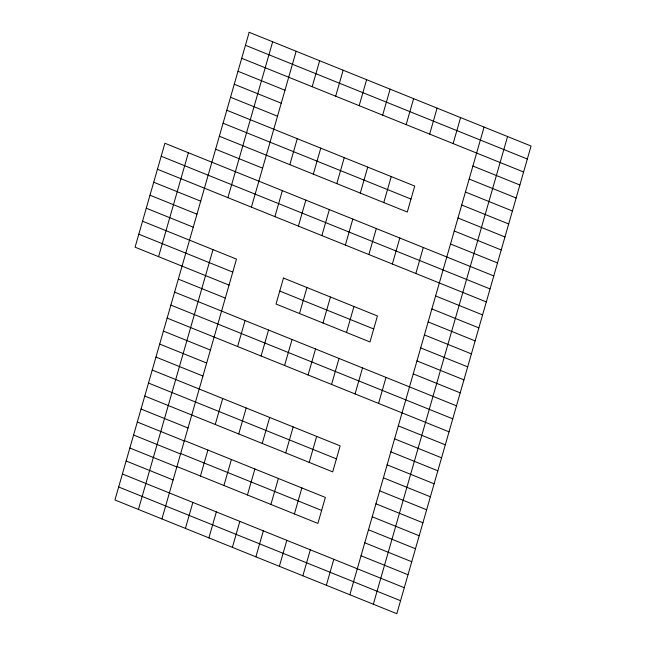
<?xml version="1.0" encoding="UTF-8"?>
<svg xmlns="http://www.w3.org/2000/svg" width="646" height="646" viewBox="0 0 646 646"><rect width="100%" height="100%" fill="white"/><g stroke="black" fill="none" stroke-linecap="round" stroke-linejoin="round"><path stroke-width="0.97" d="M158.569 256.656L188.398 152.731M138.43 509.452L213.002 249.631M227.917 197.668L272.669 41.78M161.92 518.924L236.493 259.111L142.532 221.198M251.407 207.148L296.159 51.252M185.41 528.404L192.863 502.427M200.446 476.021L207.899 450.036M215.239 424.479L222.7 398.493M237.615 346.531L245.068 320.553M274.905 216.62L282.359 190.643M289.82 164.657L297.273 138.68M312.188 86.717L319.649 60.732M208.9 537.884L216.353 511.898M223.936 485.493L231.397 459.516M238.729 433.959L246.191 407.973M261.105 356.011L268.558 330.025M298.395 226.1L305.849 200.115M313.31 174.137L320.763 148.152M335.678 96.189L343.139 70.212M232.39 547.356L239.844 521.379M247.426 494.973L254.887 468.996M262.219 443.431L269.681 417.453M284.595 365.483L292.049 339.505M299.51 313.52L306.971 287.543M321.886 235.58L329.339 209.595M336.8 183.617L344.253 157.632M359.168 105.669L366.629 79.684M255.881 556.836L263.342 530.859M270.916 504.453L278.378 478.468M285.71 452.911L293.171 426.925M308.085 374.963L315.539 348.985M323 323L330.461 297.015M345.376 245.052L352.829 219.075M360.29 193.089L367.744 167.112M382.658 115.141L390.119 89.164M279.371 566.316L286.832 540.331M294.406 513.925L301.868 487.948M309.2 462.383L316.661 436.405M331.576 384.443L339.029 358.457M346.49 332.48L353.951 306.495M368.866 254.532L376.319 228.547M383.781 202.569L391.234 176.584M406.156 124.621L413.61 98.644M302.861 575.788L310.322 549.811M355.066 393.915L362.527 367.937M392.356 264.012L399.809 238.027M429.647 134.102L437.1 108.116M326.351 585.268L333.812 559.283M378.556 403.395L386.017 377.417M415.846 273.484L423.3 247.507M453.137 143.573L460.59 117.596M349.841 594.748L484.08 127.076M373.331 604.22L507.57 136.548M245.448 45.293L527.338 159.021M241.717 58.285L523.607 172.006M237.986 71.27L284.967 90.23M472.896 166.046L519.877 184.998M234.264 84.263L281.244 103.215M469.166 179.039L516.146 197.991M230.533 97.255L277.514 116.207M465.435 192.024L512.415 210.984M226.803 110.248L414.724 186.064L407.271 212.041L219.349 136.225M461.712 205.016L508.693 223.976M223.072 123.233L411.001 199.057M457.982 218.009L504.962 236.961M454.251 231.002L501.231 249.954M215.619 149.218L262.599 168.17M450.52 243.994L497.501 262.946M493.778 275.939L164.908 143.259L135.079 247.184L229.039 285.088M161.177 156.243L490.048 288.923M157.446 169.236L486.317 301.916M153.724 182.229L200.704 201.181M435.606 295.957L482.586 314.909M149.993 195.221L196.973 214.173M431.875 308.941L478.856 327.902M146.262 208.206L193.243 227.166M428.153 321.934L475.133 340.894M424.422 334.927L471.402 353.879M138.801 234.191L232.77 272.103M279.75 291.055L373.711 328.967M420.691 347.919L467.672 366.871M416.961 360.912L463.941 379.864M178.328 279.129L225.309 298.081M413.23 373.897L460.21 392.857M174.598 292.121L456.488 405.841M170.867 305.106L452.757 418.834M167.144 318.098L449.027 431.827M163.414 331.091L210.394 350.043M398.316 425.867L445.296 444.819M159.683 344.084L206.663 363.036M394.593 438.852L441.573 457.812M155.952 357.077L202.933 376.029M390.862 451.845L437.843 470.797M152.222 370.061L340.151 445.885L332.69 471.863L144.769 396.046M387.132 464.837L434.112 483.789M148.499 383.054L336.421 458.87M383.401 477.83L430.381 496.782M379.67 490.815L426.651 509.775M141.038 409.039L188.018 427.991M375.948 503.807L422.928 522.767M184.409 440.564L325.358 497.42L317.897 523.405L176.956 466.541M137.307 422.024L184.288 440.984M372.217 516.8L419.197 535.752M180.686 453.549L321.627 510.413M133.585 435.016L180.565 453.977M368.486 529.793L415.467 548.745M129.854 448.009L176.834 466.961M364.756 542.785L411.736 561.737M126.123 461.002L173.104 479.954M361.033 555.77L408.014 574.73M122.393 473.994L404.283 587.715M118.662 486.979L400.552 600.707M249.178 32.3L114.94 499.972L396.822 613.7L531.06 146.028L249.178 32.3M283.473 278.063L276.02 304.048L369.98 341.952L377.442 315.975L283.473 278.063"/></g></svg>
